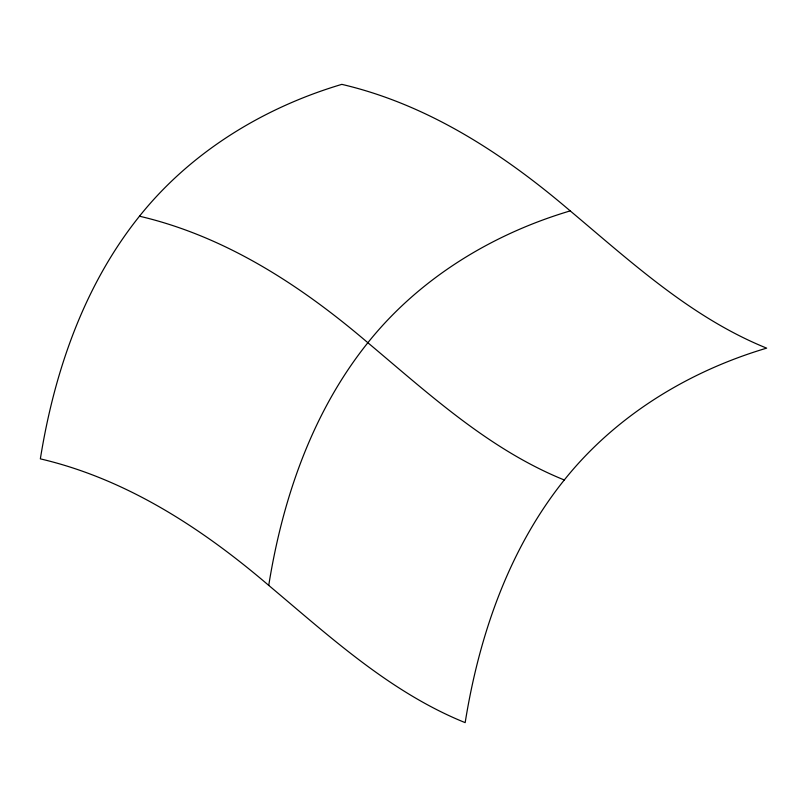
<?xml version="1.0" encoding="UTF-8"?>
<svg xmlns="http://www.w3.org/2000/svg" width="807" height="807" viewBox="0 0 807 807"><rect width="100%" height="100%" fill="white"/><g stroke="black" fill="none" stroke-linecap="round" stroke-linejoin="round"><path stroke-width="1.21" d="M268.731 585.388C282.662 498.494 312.279 412.074 367.861 342.733C419.136 278.566 491.947 234.121 570.216 210.889C631.377 262.194 691.599 317.787 766.65 348.14C688.381 371.371 615.57 415.827 564.285 479.983C508.713 549.325 479.096 635.755 465.165 722.638C390.114 692.285 329.892 636.693 268.731 585.388C202.194 528.504 126.608 479.005 40.35 458.86C54.281 371.977 83.898 285.547 139.48 216.205C190.755 152.049 263.566 107.593 341.835 84.362C428.103 104.507 503.679 154.006 570.216 210.889M139.48 216.205C225.738 236.35 301.314 285.849 367.861 342.733C429.021 394.038 489.244 449.63 564.285 479.983"/></g></svg>
